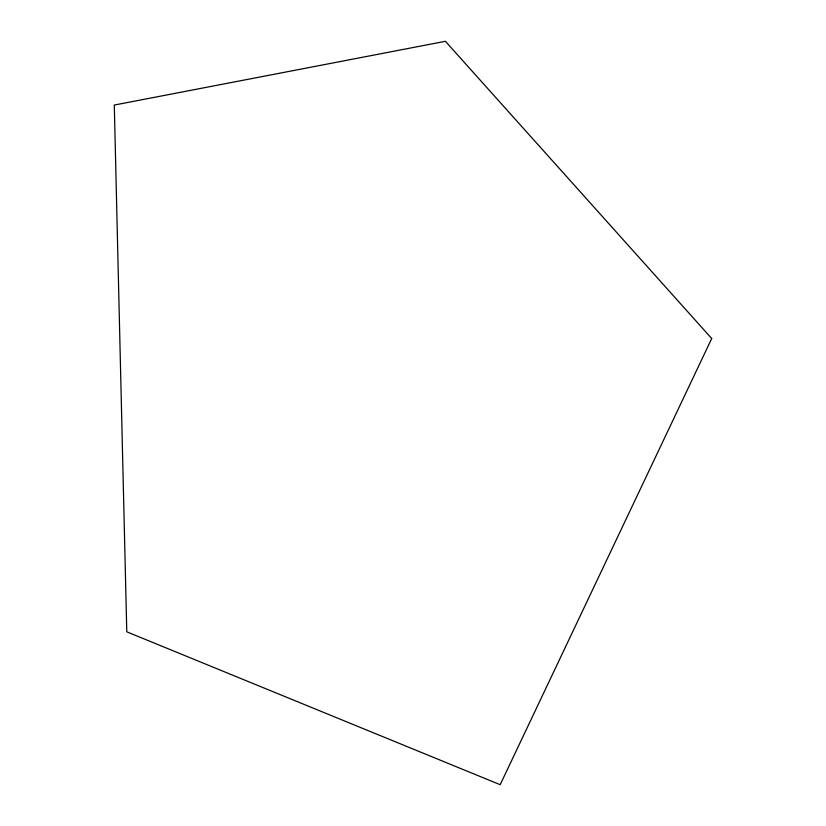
<?xml version="1.0" encoding="UTF-8"?>
<svg xmlns="http://www.w3.org/2000/svg" width="826" height="826" viewBox="0 0 826 826"><rect width="100%" height="100%" fill="white"/><g stroke="black" fill="none" stroke-linecap="round" stroke-linejoin="round"><path stroke-width="1.24" d="M711.713 338.515L500.184 784.7L126.781 631.818L114.287 105.057L445.4 41.3L711.713 338.515"/></g></svg>
